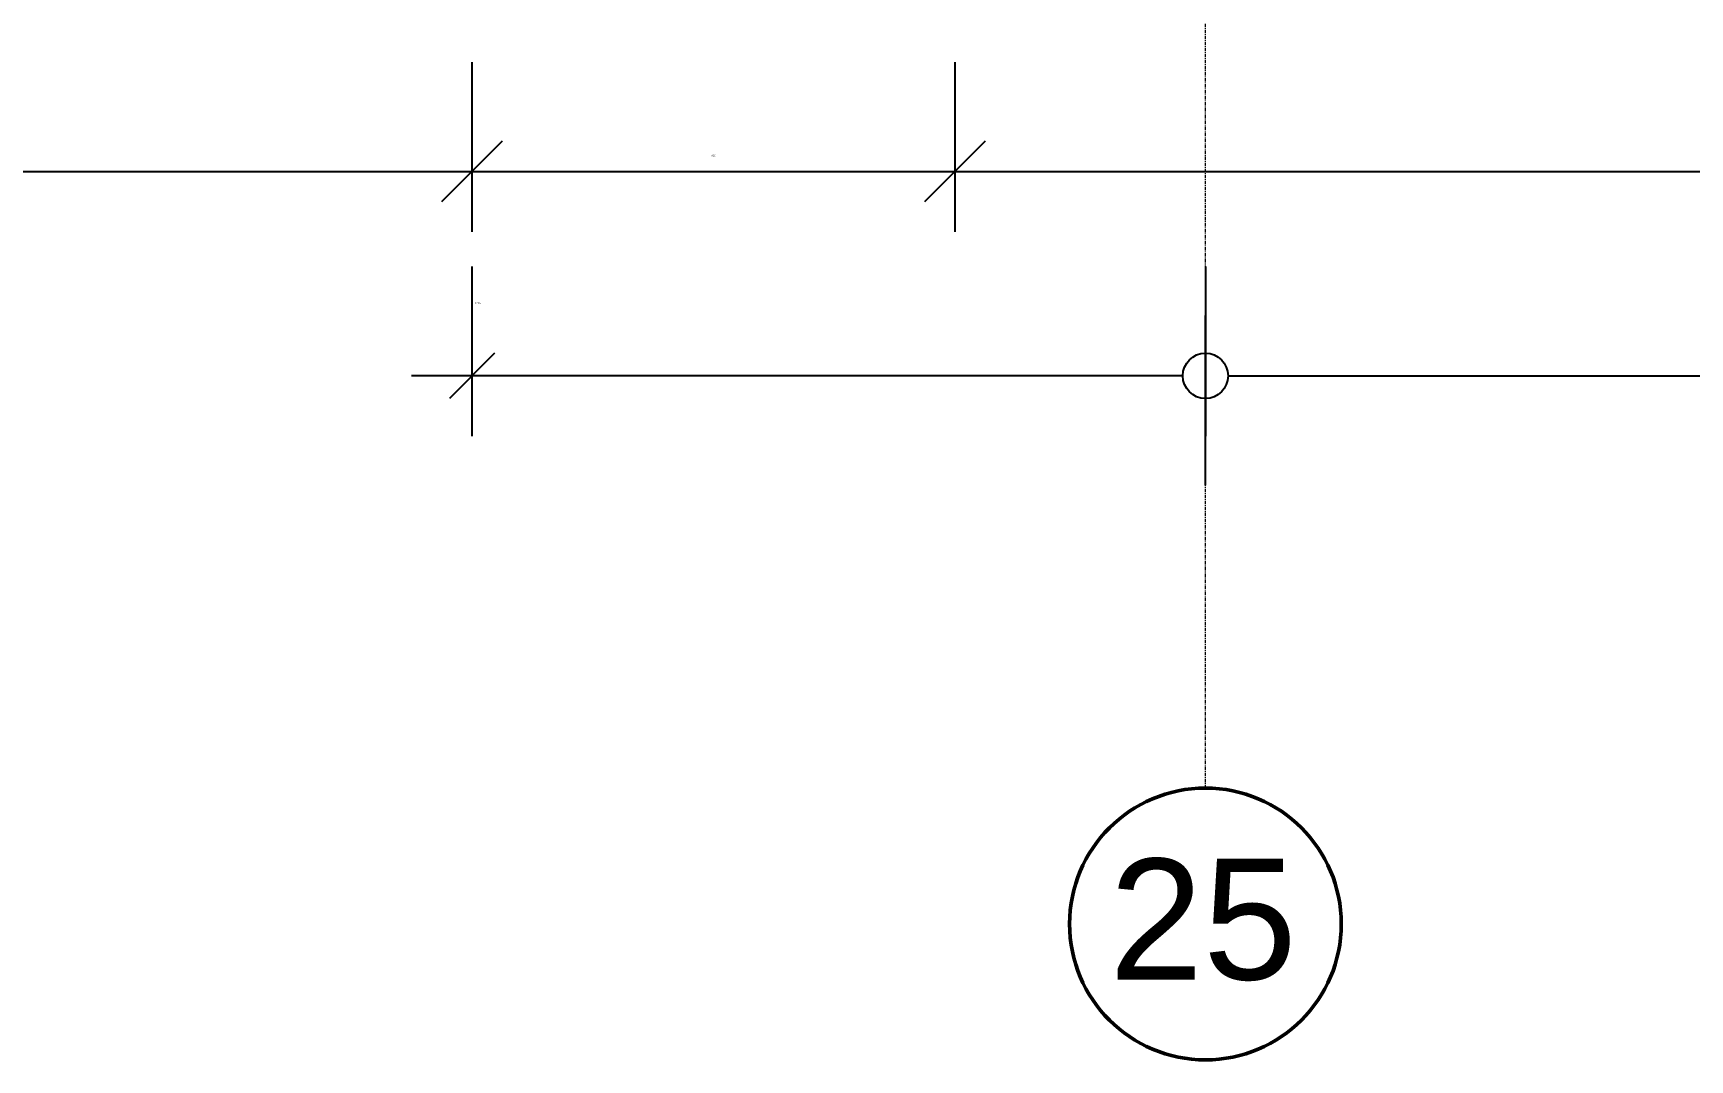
# Model space of a CAD drawing. Header units: millimetres. Extents: x 652554 to 1678317, y -308114 to 170803.
# Drawn here: x 744657 to 747402, y -101792 to -100092 of the extents above; entities that cross this region are included whole.
import ezdxf

# ---------------------------------------------------------------- set-up
doc = ezdxf.new("R2010")
doc.units = ezdxf.units.MM
doc.linetypes.add('DPA_Grid _ Level 100', pattern=[10, 5.5, -1.6, 1.3, -1.6])
for name, color, linetype, lineweight in [('A-ANNO-DIMS', 7, 'Continuous', 9), ('S-GRID', 7, 'Continuous', 9), ('S-GRID-IDEN', 7, 'Continuous', 50)]:
    doc.layers.add(name, color=color, linetype=linetype, lineweight=lineweight)
doc.styles.add('Arial', font='arial.ttf')
doc.styles.add('Arial_2', font='arial.ttf', dxfattribs={"height": 3})
doc.dimstyles.new('DPA-DIM-3_0_C-C', dxfattribs={"dimscale": 304.8, "dimtxt": 153.03891, "dimasz": 0.246063, "dimexe": 0.328084, "dimexo": 0.0625, "dimgap": 0.082021, "dimtad": 1, "dimdec": 0, "dimzin": 0, "dimdsep": 46, "dimtxsty": 'Arial_2', "dimblk1": 'DOTBLANK', "dimblk2": 'DOTBLANK', "dimsah": 1, "dimcen": 0.09, "dimdle": 0.328084, "dimclrd": 7, "dimclre": 7, "dimclrt": 7, "dimadec": 8, "dimazin": 0, "dimtfac": 1, "dimtdec": 4, "dimtix": 1, "dimtmove": 0, "dimatfit": 3, "dimfxl": 0.656168, "dimfxlon": 1, "dimtvp": 1, "dimtolj": 1, "dimtzin": 0, "dimarcsym": 2})
doc.dimstyles.new('DPA-DIM-3_0_C-T', dxfattribs={"dimscale": 304.8, "dimtxt": 153.03891, "dimasz": 0.246063, "dimexe": 0.328084, "dimexo": 0.0625, "dimgap": 0.082021, "dimtad": 0, "dimjust": 2, "dimdec": 0, "dimzin": 0, "dimdsep": 46, "dimtxsty": 'Arial_2', "dimblk1": 'DOTBLANK', "dimblk2": 'OBLIQUE', "dimsah": 1, "dimcen": 0.09, "dimdle": 0.328084, "dimclrd": 7, "dimclre": 7, "dimclrt": 7, "dimadec": 8, "dimazin": 0, "dimtfac": 1, "dimtdec": 4, "dimtix": 1, "dimtmove": 2, "dimatfit": 3, "dimfxl": 0.656168, "dimfxlon": 1, "dimtvp": 1, "dimtolj": 1, "dimtzin": 0, "dimarcsym": 2})
doc.dimstyles.new('DPA-DIM-3_0_T-T', dxfattribs={"dimscale": 304.8, "dimtxt": 153.03891, "dimasz": 0.328084, "dimexe": 0.328084, "dimexo": 0.0625, "dimgap": 0.082021, "dimtad": 1, "dimdec": 0, "dimzin": 0, "dimdsep": 46, "dimtxsty": 'Arial_2', "dimblk1": 'OBLIQUE', "dimblk2": 'OBLIQUE', "dimsah": 1, "dimcen": 0.09, "dimdle": 0.328084, "dimclrd": 7, "dimclre": 7, "dimclrt": 7, "dimadec": 8, "dimazin": 0, "dimtfac": 1, "dimtdec": 4, "dimtix": 1, "dimtmove": 0, "dimatfit": 3, "dimfxl": 0.656168, "dimfxlon": 1, "dimtvp": 1, "dimtolj": 1, "dimtzin": 0, "dimarcsym": 2})

# ---------------------------------------------------------------- blocks, each defined once
blk = doc.blocks.new('Grid - 100 Scale-2291345-2241-01 ENTRANCE 2 ENLARGED ELEVATION 1')
at = {"layer": 'S-GRID-IDEN', "color": 7}
blk.add_circle((-632917.4, 99364.4), 225, dxfattribs=at)
blk = doc.blocks.new('*D1405')
at = {"layer": 'Defpoints', "color": 7, "transparency": 16777216}
for p in [(746599.2, -100659), (746599.2, -100729.7), (746599.2, -100729.7)]:
    blk.add_point(p, dxfattribs=at)
blk = doc.blocks.new('_DotBlank')
at = {"color": 7, "linetype": 'ByBlock', "lineweight": -2}
blk.add_line((-0.5, 0), (-1, 0), dxfattribs=at)
blk.add_circle((0, 0), 0.5, dxfattribs=at)
blk = doc.blocks.new('_None')
blk = doc.blocks.new('_Oblique')
at = {"color": 7, "linetype": 'ByBlock', "lineweight": -2}
blk.add_line((-0.5, -0.5), (0.5, 0.5), dxfattribs=at)
blk = doc.blocks.new('*D1406')
at = {"layer": 'A-ANNO-DIMS', "color": 7, "lineweight": -2, "transparency": 16777216}
for p, q in [((745384.2, -100478), (745384.2, -100759)), ((746599.2, -100839.9), (746599.2, -100559)), ((746524.2, -100659), (745284.2, -100659))]:
    blk.add_line(p, q, dxfattribs=at)
at = {"layer": 'Defpoints', "color": 7, "transparency": 16777216}
for p in [(745384.2, -100459), (745384.2, -100659), (746599.2, -100859)]:
    blk.add_point(p, dxfattribs=at)
at = {"layer": 'A-ANNO-DIMS', "color": 7, "lineweight": -2, "transparency": 16777216, "xscale": 75, "yscale": 75, "zscale": 75, "rotation": 180}
blk.add_blockref('_Oblique', (745384.2, -100659), dxfattribs=at)
at = {"layer": 'A-ANNO-DIMS', "color": 7, "lineweight": -2, "transparency": 16777216, "xscale": 75, "yscale": 75, "zscale": 75}
blk.add_blockref('_DotBlank', (746599.2, -100659), dxfattribs=at)
at = {"layer": 'A-ANNO-DIMS', "color": 7, "transparency": 16777216, "insert": (745389.2, -100537.2), "char_height": 3, "width": 553.765, "attachment_point": 1, "line_spacing_factor": 0.941778, "style": 'Arial_2'}
blk.add_mtext('\\A1;1215', dxfattribs=at)
blk = doc.blocks.new('*D1407')
at = {"layer": 'A-ANNO-DIMS', "color": 7, "lineweight": -2, "transparency": 16777216}
for p, q in [((746599.2, -100478), (746599.2, -100759)), ((754899.2, -100478), (754899.2, -100759)), ((746674.2, -100659), (754824.2, -100659))]:
    blk.add_line(p, q, dxfattribs=at)
at = {"layer": 'Defpoints', "color": 7, "transparency": 16777216}
for p in [(746599.2, -100459), (754899.2, -100459), (754899.2, -100659)]:
    blk.add_point(p, dxfattribs=at)
at = {"layer": 'A-ANNO-DIMS', "color": 7, "lineweight": -2, "transparency": 16777216, "xscale": 75, "yscale": 75, "zscale": 75, "rotation": 180}
blk.add_blockref('_DotBlank', (746599.2, -100659), dxfattribs=at)
at = {"layer": 'A-ANNO-DIMS', "color": 7, "lineweight": -2, "transparency": 16777216, "xscale": 75, "yscale": 75, "zscale": 75}
blk.add_blockref('_DotBlank', (754899.2, -100659), dxfattribs=at)
at = {"layer": 'A-ANNO-DIMS', "color": 7, "transparency": 16777216, "insert": (750749.2, -100632.4), "char_height": 3, "width": 553.765, "attachment_point": 5, "style": 'Arial_2'}
blk.add_mtext('\\A1;8300', dxfattribs=at)
blk = doc.blocks.new('*D1390')
at = {"layer": 'A-ANNO-DIMS', "color": 7, "lineweight": -2, "transparency": 16777216}
for p, q in [((740743.9, -100139.7), (740743.9, -100420.6)), ((745384.2, -100139.7), (745384.2, -100420.6)), ((740643.9, -100320.6), (745484.2, -100320.6))]:
    blk.add_line(p, q, dxfattribs=at)
at = {"layer": 'Defpoints', "color": 7, "transparency": 16777216}
for p in [(740743.9, -100120.6), (745384.2, -100120.6), (745384.2, -100320.6)]:
    blk.add_point(p, dxfattribs=at)
at = {"layer": 'A-ANNO-DIMS', "color": 7, "lineweight": -2, "transparency": 16777216, "xscale": 100, "yscale": 100, "zscale": 100, "rotation": 180}
blk.add_blockref('_Oblique', (740743.9, -100320.6), dxfattribs=at)
at = {"layer": 'A-ANNO-DIMS', "color": 7, "lineweight": -2, "transparency": 16777216, "xscale": 100, "yscale": 100, "zscale": 100}
blk.add_blockref('_Oblique', (745384.2, -100320.6), dxfattribs=at)
at = {"layer": 'A-ANNO-DIMS', "color": 7, "transparency": 16777216, "insert": (743064, -100294.1), "char_height": 3, "width": 553.765, "attachment_point": 5, "style": 'Arial_2'}
blk.add_mtext('\\A1;4640', dxfattribs=at)
blk = doc.blocks.new('*D1391')
at = {"layer": 'A-ANNO-DIMS', "color": 7, "lineweight": -2, "transparency": 16777216}
for p, q in [((745384.2, -100139.7), (745384.2, -100420.6)), ((746184.2, -100139.7), (746184.2, -100420.6)), ((745284.2, -100320.6), (746284.2, -100320.6))]:
    blk.add_line(p, q, dxfattribs=at)
at = {"layer": 'Defpoints', "color": 7, "transparency": 16777216}
for p in [(745384.2, -100120.6), (746184.2, -100120.6), (746184.2, -100320.6)]:
    blk.add_point(p, dxfattribs=at)
at = {"layer": 'A-ANNO-DIMS', "color": 7, "lineweight": -2, "transparency": 16777216, "xscale": 100, "yscale": 100, "zscale": 100, "rotation": 180}
blk.add_blockref('_Oblique', (745384.2, -100320.6), dxfattribs=at)
at = {"layer": 'A-ANNO-DIMS', "color": 7, "lineweight": -2, "transparency": 16777216, "xscale": 100, "yscale": 100, "zscale": 100}
blk.add_blockref('_Oblique', (746184.2, -100320.6), dxfattribs=at)
at = {"layer": 'A-ANNO-DIMS', "color": 7, "transparency": 16777216, "insert": (745784.2, -100294.1), "char_height": 3, "width": 415.324, "attachment_point": 5, "style": 'Arial_2'}
blk.add_mtext('\\A1;800', dxfattribs=at)
blk = doc.blocks.new('*D1392')
at = {"layer": 'A-ANNO-DIMS', "color": 7, "lineweight": -2, "transparency": 16777216}
for p, q in [((746184.2, -100139.7), (746184.2, -100420.6)), ((754289.2, -100139.7), (754289.2, -100420.6)), ((746084.2, -100320.6), (754389.2, -100320.6))]:
    blk.add_line(p, q, dxfattribs=at)
at = {"layer": 'Defpoints', "color": 7, "transparency": 16777216}
for p in [(746184.2, -100120.6), (754289.2, -100120.6), (754289.2, -100320.6)]:
    blk.add_point(p, dxfattribs=at)
at = {"layer": 'A-ANNO-DIMS', "color": 7, "lineweight": -2, "transparency": 16777216, "xscale": 100, "yscale": 100, "zscale": 100, "rotation": 180}
blk.add_blockref('_Oblique', (746184.2, -100320.6), dxfattribs=at)
at = {"layer": 'A-ANNO-DIMS', "color": 7, "lineweight": -2, "transparency": 16777216, "xscale": 100, "yscale": 100, "zscale": 100}
blk.add_blockref('_Oblique', (754289.2, -100320.6), dxfattribs=at)
at = {"layer": 'A-ANNO-DIMS', "color": 7, "transparency": 16777216, "insert": (750236.7, -100294.1), "char_height": 3, "width": 553.765, "attachment_point": 5, "style": 'Arial_2'}
blk.add_mtext('\\A1;8105', dxfattribs=at)

msp = doc.modelspace()

# ---------------------------------------------------------------- linework, layer by layer
at = {"layer": 'S-GRID', "color": 7, "linetype": 'DPA_Grid _ Level 100'}
msp.add_line((746599.1726, -101341.5789), (746599.1726, -83981.5804), dxfattribs=at)

# ---------------------------------------------------------------- block references
at = {"layer": 'S-GRID-IDEN', "color": 7}
msp.add_blockref('Grid - 100 Scale-2291345-2241-01 ENTRANCE 2 ENLARGED ELEVATION 1', (1379516.5465, -200931.019), dxfattribs=at)

# ---------------------------------------------------------------- texts
at = {"layer": 'S-GRID-IDEN', "color": 7, "lineweight": 9, "insert": (746439.7774, -101458.6309), "char_height": 200, "width": 376.793125, "attachment_point": 1, "style": 'Arial'}
msp.add_mtext('25', dxfattribs=at)

# ---------------------------------------------------------------- dimensions: what is measured, and where the dimension line sits
at = {"layer": 'A-ANNO-DIMS', "color": 7}
for base, p1, p2, dimstyle, override, picture, middle in [((745384.1521, -100320.6253), (740743.8558, -100120.6253), (745384.1521, -100120.6253), 'DPA-DIM-3_0_T-T', {"dimpost": '<>', "dimclrd": 7, "dimclre": 7, "dimclrt": 7, "dimfxl": 4640.296301}, '*D1390', (743064.0039, -100294.0936)), ((746184.1521, -100320.6253), (745384.1521, -100120.6253), (746184.1521, -100120.6253), 'DPA-DIM-3_0_T-T', {"dimpost": '<>', "dimclrd": 7, "dimclre": 7, "dimclrt": 7, "dimfxl": 800}, '*D1391', (745784.1521, -100294.0936)), ((754289.175, -100320.6253), (746184.1521, -100120.6253), (754289.175, -100120.6253), 'DPA-DIM-3_0_T-T', {"dimpost": '<>', "dimclrd": 7, "dimclre": 7, "dimclrt": 7, "dimfxl": 8105.022902}, '*D1392', (750236.6635, -100294.0936)), ((754899.1726, -100658.9542), (746599.1726, -100458.9542), (754899.1726, -100458.9542), 'DPA-DIM-3_0_C-C', {"dimpost": '<>', "dimclrd": 7, "dimclre": 7, "dimclrt": 7, "dimfxl": 8300}, '*D1407', (750749.1726, -100632.4214))]:
    dim = msp.add_linear_dim(base=base, p1=p1, p2=p2, dimstyle=dimstyle, override=override, dxfattribs=at)
    dim.commit()
    dim.dimension.update_dxf_attribs({"geometry": picture, "text_midpoint": middle})
dim = msp.add_linear_dim(base=(745384.1521, -100658.9542), p1=(746599.1726, -100858.9542), p2=(745384.1521, -100458.9542), dimstyle='DPA-DIM-3_0_C-T', override={"dimpost": '<>', "dimclrd": 7, "dimclre": 7, "dimclrt": 7, "dimfxl": 1279.169589}, dxfattribs=at)
dim.commit()
dim.dimension.update_dxf_attribs({"geometry": '*D1406', "text_midpoint": (745666.0348, -100539.2197), "dimtype": 160})
dim = msp.add_linear_dim(base=(746599.1726, -100658.9542), p1=(746599.1726, -100729.6648), p2=(746599.1726, -100729.6648), text=' ', dimstyle='DPA-DIM-3_0_C-T', override={"dimpost": '<>', "dimblk": 'None', "dimse1": 1, "dimse2": 1, "dimsd1": 1, "dimsd2": 1, "dimclrd": 7, "dimclre": 7, "dimclrt": 7, "dimfxl": 0}, dxfattribs=at)
dim.commit()
dim.dimension.update_dxf_attribs({"geometry": '*D1405', "text_midpoint": (746599.1726, -100658.9542)})

doc.saveas('drawing.dxf')
